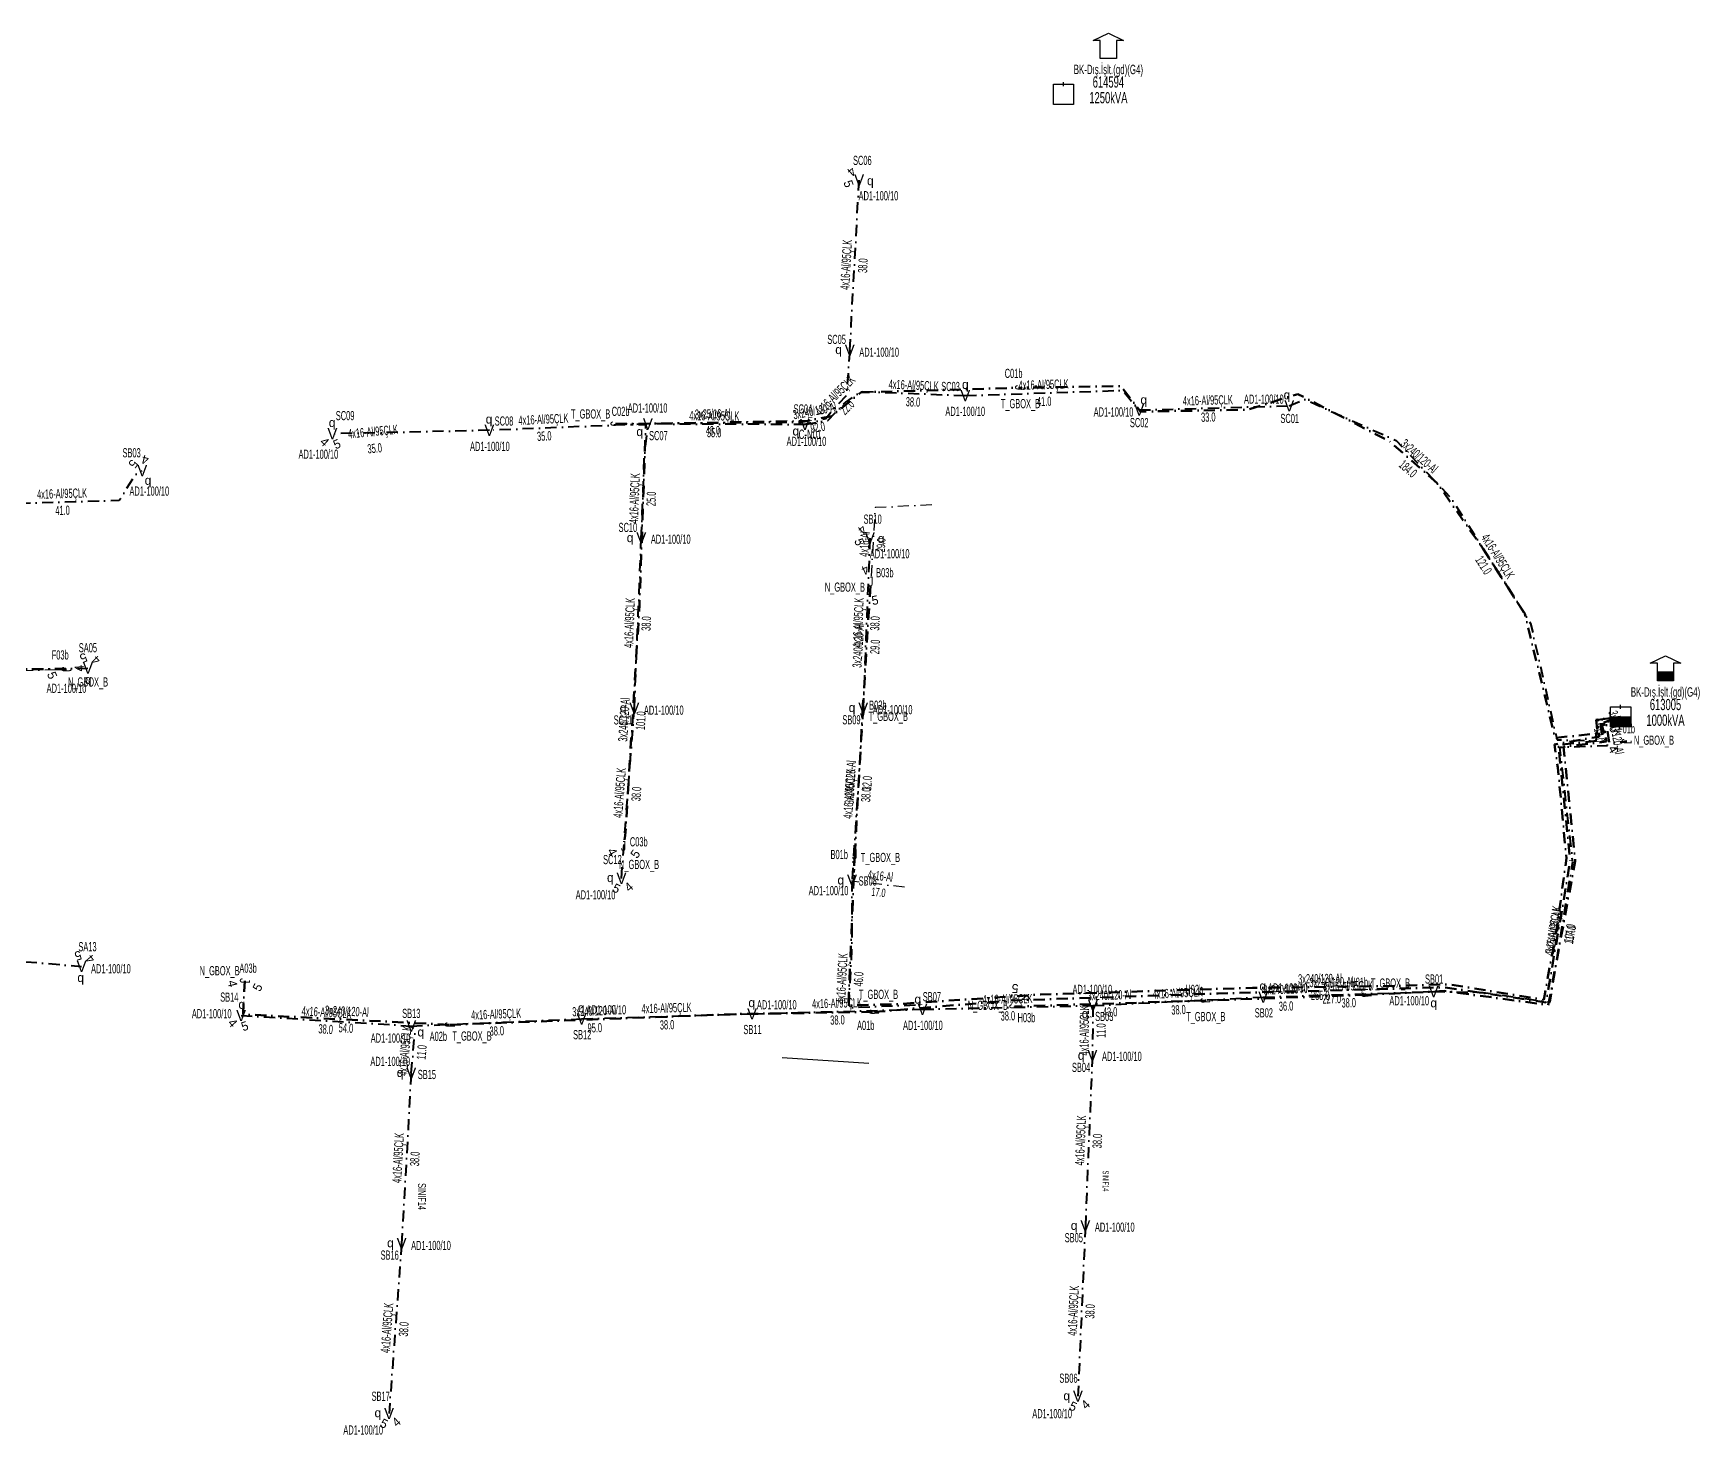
# Model space of a CAD drawing. Header units: millimetres. Extents: x 407682 to 413427, y 4045444 to 4048063.
# Drawn here: x 410298.4 to 410669.8, y 4047201.3 to 4047513.7 of the extents above; entities that cross this region are included whole.
import ezdxf
from ezdxf.enums import TextEntityAlignment as Align

# ---------------------------------------------------------------- set-up
doc = ezdxf.new("R2010")
doc.units = ezdxf.units.MM
doc.linetypes.add('DASHDOT', pattern=[5, 2.5, -1.25, 0, -1.25])
doc.linetypes.add('DASHED2', pattern=[0])
for name, color, linetype, lineweight in [('DIREK_AYD_YENI', 152, 'Continuous', 25), ('DIREK_BOX_YENI', 5, 'Continuous', 25), ('HAT_ABONE_YERALTI_YENI', 30, 'DASHDOT', 30), ('HAT_AYD_YERALTI_YENI', 4, 'DASHDOT', 40), ('HAT_BOX_YERALTI_YENI', 5, 'DASHDOT', 50), ('KULLANICI', 1, 'Continuous', 25), ('NODE_ABONE_YENI', 5, 'Continuous', 25), ('TRAFO_ILERDE', 5, 'DASHED2', 30), ('TRAFO_MEVCUT', 5, 'Continuous', 30)]:
    doc.layers.add(name, color=color, linetype=linetype, lineweight=lineweight)
doc.styles.add('Direk', font='B_CAD')
doc.styles.get("Standard").update_dxf_attribs({"font": 'Arial'})

# ---------------------------------------------------------------- blocks, each defined once
blk = doc.blocks.new('MEV_BINA_KARE')
at = {"layer": 'TRAFO_MEVCUT', "linetype": 'Continuous'}
for p, q in [((-2.25, -2.25), (-2.25, 2.25)), ((-2.25, 2.25), (2.25, 2.25)), ((0, 1.8), (0, 2.7)), ((2.25, 2.25), (2.25, -2.25)), ((2.25, -2.25), (-2.25, -2.25))]:
    blk.add_line(p, q, dxfattribs=at)
blk = doc.blocks.new('MEV_BETKOSK')
at = {"layer": 'TRAFO_MEVCUT', "linetype": 'Continuous'}
for p, q in [((-3.4, 2), (0, 3.6)), ((-1.8, 2), (-3.4, 2)), ((-1.8, -2), (-1.8, 2)), ((0, 3.6), (3.4, 2)), ((3.4, 2), (1.8, 2)), ((1.8, 2), (1.8, -2)), ((1.8, -2), (-1.8, -2))]:
    blk.add_line(p, q, dxfattribs=at)
blk = doc.blocks.new('MEV_BINA_KARE_GUC')
at = {"layer": 'TRAFO_ILERDE'}
blk.add_hatch(color=256, dxfattribs=at).paths.add_polyline_path([(-2.25, 0), (-2.25, -2.25), (2.25, -2.25), (2.25, 0)])
blk.add_line((-2.25, 0), (2.25, 0), dxfattribs=at)
at = {"layer": 'TRAFO_MEVCUT', "linetype": 'Continuous'}
for p, q in [((-2.25, -2.25), (-2.25, 2.25)), ((-2.25, 2.25), (2.25, 2.25)), ((0, 1.8), (0, 2.7)), ((2.25, 2.25), (2.25, -2.25)), ((2.25, -2.25), (-2.25, -2.25))]:
    blk.add_line(p, q, dxfattribs=at)
blk = doc.blocks.new('MEV_BETKOSK_GUC')
at = {"layer": 'TRAFO_ILERDE'}
blk.add_hatch(color=256, dxfattribs=at).paths.add_polyline_path([(-1.8, 0), (-1.8, -2), (1.8, -2), (1.8, 0)])
blk.add_line((-1.8, 0), (1.8, 0), dxfattribs=at)
at = {"layer": 'TRAFO_MEVCUT', "linetype": 'Continuous'}
for p, q in [((-3.4, 2), (0, 3.6)), ((-1.8, 2), (-3.4, 2)), ((-1.8, -2), (-1.8, 2)), ((0, 3.6), (3.4, 2)), ((3.4, 2), (1.8, 2)), ((1.8, 2), (1.8, -2)), ((1.8, -2), (-1.8, -2))]:
    blk.add_line(p, q, dxfattribs=at)

msp = doc.modelspace()

# ---------------------------------------------------------------- linework, layer by layer
at = {"layer": 'HAT_ABONE_YERALTI_YENI', "flags": 128}
for points in [[(410471.527032, 4047427.357098), (410428.169454, 4047426.607282)], [(410498.656957, 4047408.586796), (410486.01919, 4047407.967395), (410485.040771, 4047391.473594)], [(410284.054, 4047363.364), (410283.457068, 4047371.331465), (410305.770695, 4047371.909047)], [(410492.595497, 4047323.388045), (410481.366706, 4047324.626582), (410481.484615, 4047330.629959)]]:
    msp.add_lwpolyline(points, dxfattribs=at)
at = {"layer": 'HAT_AYD_YERALTI_YENI', "flags": 128}
for points in [[(410480.372716, 4047443.021753), (410482.467659, 4047480.963962)], [(410480.372716, 4047443.021753), (410479.618267, 4047432.87861), (410477.187266, 4047430.447608), (410475.007747, 4047427.765124), (410470.391528, 4047426.486803)], [(410470.391528, 4047426.486803), (410475.484583, 4047427.406029), (410479.482516, 4047431.468445), (410482.964587, 4047433.854308), (410506.121793, 4047432.920953)], [(410506.121793, 4047432.920953), (410541.161743, 4047434.09454), (410544.883191, 4047429.716811)], [(410544.883191, 4047429.716811), (410578.330417, 4047430.638915)], [(410578.330417, 4047430.638915), (410581.771597, 4047432.063691), (410602.141712, 4047422.926479), (410614.363873, 4047410.130189), (410632.126948, 4047382.123377), (410638.011648, 4047356.187107), (410646.729722, 4047355.969155), (410647.165626, 4047359.674337), (410652.185, 4047361.317)], [(410435.381165, 4047426.613182), (410400.047398, 4047425.19782)], [(410433.911171, 4047401.168644), (410434.570184, 4047418.802877), (410435.381165, 4047426.613182)], [(410470.391528, 4047426.486803), (410435.381165, 4047426.613182)], [(410400.047398, 4047425.19782), (410365.064147, 4047424.418289)], [(410285.189049, 4047410.04499), (410288.306652, 4047409.17927), (410292.162723, 4047408.843959), (410317.562496, 4047409.598408), (410321.167084, 4047415.298687), (410322.687496, 4047416.198564)], [(410432.365305, 4047363.2001), (410433.911171, 4047401.168644)], [(410484.862182, 4047401.171304), (410483.369359, 4047363.26739)], [(410272.580961, 4047371.72842), (410310.578533, 4047372.158052)], [(410429.492252, 4047325.308867), (410432.365305, 4047363.2001)], [(410483.369359, 4047363.26739), (410480.879, 4047324.87)], [(410610.506098, 4047300.074402), (410621.546934, 4047299.887673), (410636.44246, 4047297.695258), (410641.494767, 4047329.031464), (410638.661393, 4047354.53183), (410649.286545, 4047354.956836), (410648.011527, 4047359.773572), (410652.185, 4047361.317)], [(410480.879, 4047324.87), (410480.793252, 4047309.414453), (410480.122631, 4047296.504997), (410496.301364, 4047297.175618), (410496.58141, 4047296.139255)], [(410271.291, 4047308.828), (410309.162666, 4047305.71009)], [(410572.525965, 4047298.845806), (410610.506098, 4047300.074402)], [(410458.595, 4047295.129), (410496.58141, 4047296.139255)], [(410496.58141, 4047296.139255), (410534.572357, 4047296.968671)], [(410534.572357, 4047296.968671), (410534.453065, 4047285.826558)], [(410534.572357, 4047296.968671), (410572.525965, 4047298.845806)], [(410344.717, 4047294.758), (410382.644589, 4047292.413213)], [(410382.637501, 4047281.867974), (410383.519547, 4047291.589132), (410382.644589, 4047292.413213)], [(410382.644589, 4047292.413213), (410420.612064, 4047293.985083)], [(410420.612064, 4047293.985083), (410458.595, 4047295.129)], [(410534.453065, 4047285.826558), (410532.877892, 4047247.859219)], [(410382.637501, 4047281.867974), (410380.49108, 4047243.928642)], [(410532.877892, 4047247.859219), (410531.222494, 4047209.895293)], [(410380.49108, 4047243.928642), (410377.692037, 4047206.03187)]]:
    msp.add_lwpolyline(points, dxfattribs=at)
at = {"layer": 'HAT_BOX_YERALTI_YENI', "flags": 128}
for points in [[(410428.169454, 4047426.607282), (410469.479619, 4047427.038632), (410476.293883, 4047428.327818), (410482.923978, 4047433.668728), (410518.336902, 4047434.682797)], [(410652.185, 4047361.317), (410646.740013, 4047360.672476), (410646.997944, 4047357.641784), (410637.583456, 4047356.61006), (410630.813992, 4047384.367859), (410621.421358, 4047398.917235), (410611.3368, 4047413.353693), (410600.754431, 4047422.691077), (410580.212186, 4047433.273446), (410569.122257, 4047429.783399), (410545.180246, 4047429.358393), (410540.788517, 4047435.025141), (410518.336902, 4047434.682797)], [(410428.169454, 4047426.607282), (410434.925089, 4047426.413497), (410433.508402, 4047386.310357), (410430.341502, 4047334.838436), (410429.965161, 4047332.545384)], [(410483.239362, 4047362.613976), (410485.040771, 4047391.473594)], [(410305.770695, 4047371.909047), (410233.775921, 4047372.029257), (410224.14245, 4047371.604251), (410219.224909, 4047372.393086)], [(410481.484615, 4047330.629959), (410483.239362, 4047362.613976)], [(410481.484615, 4047330.629959), (410480.194001, 4047299.760997), (410480.026346, 4047296.994686), (410490.169489, 4047297.246168), (410522.862266, 4047299.425687), (410570.150113, 4047300.916752), (410600.263578, 4047301.303649), (410613.998414, 4047301.690546), (410635.0651, 4047298.267411), (410637.991626, 4047314.338508), (410640.101057, 4047329.787135), (410638.18791, 4047350.055384), (410637.443877, 4047355.164406), (410647.364307, 4047356.900481), (410647.116297, 4047360.670244), (410652.185, 4047361.317)], [(410485.760873, 4047295.545189), (410516.267825, 4047298.085884), (410562.473178, 4047299.666847), (410613.000562, 4047301.030378), (410635.521981, 4047297.666234), (410638.829068, 4047316.432219), (410640.933939, 4047329.296867), (410638.29768, 4047355.052257), (410648.103644, 4047356.120611), (410647.645778, 4047360.699271), (410652.185, 4047361.317)], [(410595.499455, 4047299.36474), (410612.85425, 4047300.222553), (410622.812835, 4047298.887111), (410636.063983, 4047297.079676), (410642.088128, 4047329.138675), (410639.484163, 4047354.668931), (410649.027617, 4047355.829621), (410648.447272, 4047360.085486), (410652.185, 4047361.317)], [(410652.185, 4047361.317), (410649.032817, 4047359.687051), (410649.677645, 4047355.470868), (410653.534902, 4047355.864187)], [(410345.564427, 4047302.491754), (410345.151857, 4047295.001681), (410391.222949, 4047292.685351)], [(410595.499455, 4047299.36474), (410559.602132, 4047298.085682)], [(410391.222949, 4047292.685351), (410455.728396, 4047295.089867), (410485.760873, 4047295.545189)], [(410559.602132, 4047298.085682), (410517.077826, 4047296.760225)]]:
    msp.add_lwpolyline(points, dxfattribs=at)
at = {"layer": 'KULLANICI', "flags": 128}
msp.add_lwpolyline([(410465.290721, 4047285.406134), (410484.587981, 4047284.16115)], dxfattribs=at)
msp.add_lwpolyline([(410465.290721, 4047285.406134), (410484.587981, 4047284.16115)], dxfattribs=at)

# ---------------------------------------------------------------- block references
at = {"layer": 'TRAFO_MEVCUT', "linetype": 'Continuous', "lineweight": 20}
for name, p in [('MEV_BETKOSK', (410538.017, 4047510.07)), ('MEV_BETKOSK', (410538.017, 4047510.07)), ('MEV_BINA_KARE', (410528.017, 4047500.07)), ('MEV_BINA_KARE', (410528.017, 4047500.07)), ('MEV_BETKOSK_GUC', (410662.185, 4047371.317)), ('MEV_BETKOSK_GUC', (410662.185, 4047371.317)), ('MEV_BINA_KARE_GUC', (410652.185, 4047361.317)), ('MEV_BINA_KARE_GUC', (410652.185, 4047361.317))]:
    msp.add_blockref(name, p, dxfattribs=at)

# ---------------------------------------------------------------- texts
at = {"layer": 'DIREK_AYD_YENI', "width": 0.53}
for s, p in [('SC06', (410483.175527, 4047485.349158)), ('AD1-100/10', (410486.761616, 4047477.465984)), ('SC05', (410477.440296, 4047445.447162)), ('AD1-100/10', (410486.922071, 4047442.597413)), ('SC03', (410502.834962, 4047434.951183)), ('AD1-100/10', (410572.657179, 4047432.132189)), ('SC09', (410367.895674, 4047428.465122)), ('AD1-100/10', (410435.316405, 4047430.168493)), ('SC04', (410469.926463, 4047429.955768)), ('AD1-100/10', (410506.109852, 4047429.410532)), ('AD1-100/10', (410539.155519, 4047429.281779)), ('SC08', (410403.314519, 4047427.257006)), ('SC02', (410544.889126, 4047426.906935)), ('SC01', (410578.435726, 4047427.829039)), ('AD1-100/10', (410400.15941, 4047421.603942)), ('SC07', (410437.720059, 4047424.00942)), ('AD1-100/10', (410470.720736, 4047422.733042)), ('SB03', (410320.316933, 4047420.177352)), ('AD1-100/10', (410361.941423, 4047419.858413)), ('AD1-100/10', (410324.26143, 4047411.638688)), ('SC10', (410430.920577, 4047403.534796)), ('SB10', (410485.475302, 4047405.3815)), ('AD1-100/10', (410440.473344, 4047400.912438)), ('AD1-100/10', (410489.264681, 4047397.686514)), ('SA05', (410310.574887, 4047376.718248)), ('AD1-100/10', (410305.797443, 4047367.691636)), ('AD1-100/10', (410438.918512, 4047362.818368)), ('AD1-100/10', (410489.925813, 4047362.925716)), ('SC11', (410429.842474, 4047360.641297)), ('SB09', (410480.747293, 4047360.668115)), ('SC12', (410427.471199, 4047329.512537)), ('SB08', (410484.376837, 4047324.746974)), ('AD1-100/10', (410423.714462, 4047321.66402)), ('AD1-100/10', (410475.643166, 4047322.593765)), ('SA13', (410310.479394, 4047310.096565)), ('AD1-100/10', (410315.699709, 4047305.171906)), ('SB01', (410610.611408, 4047302.884598)), ('SB14', (410342.090043, 4047298.853071)), ('SB07', (410498.678678, 4047298.941301)), ('AD1-100/10', (410534.443807, 4047300.575705)), ('AD1-100/10', (410578.013677, 4047300.907758)), ('AD1-100/10', (410338.165846, 4047295.16301)), ('SB13', (410382.645012, 4047295.224689)), ('AD1-100/10', (410426.110016, 4047296.032207)), ('AD1-100/10', (410464.108295, 4047297.153271)), ('SB03', (410537.094668, 4047294.542162)), ('SB02', (410572.668997, 4047295.34873)), ('AD1-100/10', (410605.069595, 4047298.04793)), ('SB11', (410458.694205, 4047291.630406)), ('AD1-100/10', (410496.66793, 4047292.566)), ('AD1-100/10', (410378.032929, 4047289.722215)), ('SB12', (410420.737135, 4047290.487319)), ('AD1-100/10', (410377.951738, 4047284.528516)), ('AD1-100/10', (410541.019297, 4047285.65524)), ('SB15', (410386.128051, 4047281.610952)), ('SB04', (410531.91973, 4047283.185638)), ('AD1-100/10', (410539.438692, 4047247.580083)), ('AD1-100/10', (410387.040173, 4047243.501559)), ('SB05', (410530.305897, 4047245.230955)), ('SB16', (410377.834323, 4047241.350283)), ('SB06', (410529.121349, 4047213.913842)), ('SB17', (410375.826702, 4047209.890985)), ('AD1-100/10', (410525.477997, 4047206.01869)), ('AD1-100/10', (410371.926243, 4047202.378711))]:
    msp.add_text(s, height=2.05, dxfattribs=at).set_placement(p, align=Align.MIDDLE_CENTER)
at = {"layer": 'DIREK_AYD_YENI', "color": 32, "style": 'Direk'}
for s, rotation, p in [('4', 221.839678, (410480.800038, 4047482.826498)), ('5', 289.339677, (410480.108729, 4047480.136042)), ('4', 316.27651, (410363.3362, 4047422.611579)), ('5', 383.77651, (410366.072072, 4047422.130476)), ('5', 233.119747, (410320.687768, 4047417.698925)), ('4', 165.619747, (410323.308387, 4047418.620236)), ('4', 222.744607, (410483.165353, 4047403.00727)), ('5', 290.244606, (410482.516622, 4047400.306232)), ('5', 203.147807, (410309.595771, 4047374.456787)), ('4', 135.647807, (410312.3262, 4047373.945693)), ('5', 333.163922, (410428.363654, 4047323.078112)), ('4', 400.663921, (410431.121305, 4047323.412505)), ('5', 197.79355, (410308.398695, 4047308.090499)), ('4', 130.293551, (410311.069518, 4047307.32685)), ('4', 311.462322, (410342.843522, 4047293.102682)), ('5', 378.962321, (410345.529366, 4047292.393669)), ('5', 335.00323, (410530.166076, 4047207.629464)), ('4', 402.503229, (410532.911573, 4047208.052195)), ('5', 333.275826, (410376.567798, 4047203.798915)), ('4', 400.775825, (410379.32479, 4047204.138693))]:
    msp.add_text(s, height=2, rotation=rotation, dxfattribs=at).set_placement(p, align=Align.MIDDLE_CENTER)
at = {"layer": 'DIREK_AYD_YENI', "style": 'Direk'}
for p in [(410482.467659, 4047480.963962), (410480.372716, 4047443.021753), (410506.121793, 4047432.920953), (410544.883191, 4047429.716811), (410578.330417, 4047430.638915), (410365.064147, 4047424.418289), (410400.047398, 4047425.19782), (410435.381165, 4047426.613182), (410470.391528, 4047426.486803), (410322.687496, 4047416.198564), (410433.911171, 4047401.168644), (410484.862182, 4047401.171304), (410310.578533, 4047372.158052), (410432.365305, 4047363.2001), (410483.369359, 4047363.26739), (410429.492252, 4047325.308867), (410480.879, 4047324.87), (410309.162666, 4047305.71009), (410572.525965, 4047298.845806), (410610.506098, 4047300.074402), (410344.717, 4047294.758), (410458.595, 4047295.129), (410496.58141, 4047296.139255), (410534.572357, 4047296.968671), (410382.644589, 4047292.413213), (410420.612064, 4047293.985083), (410534.453065, 4047285.826558), (410382.637501, 4047281.867974), (410532.877892, 4047247.859219), (410380.49108, 4047243.928642), (410531.222494, 4047209.895293), (410377.692037, 4047206.03187)]:
    msp.add_text('V', height=2.5, dxfattribs=at).set_placement(p, align=Align.MIDDLE_CENTER)
at = {"layer": 'DIREK_AYD_YENI', "color": 4, "style": 'Direk'}
for p in [(410484.963857, 4047480.826137), (410477.877947, 4047443.183392), (410506.130297, 4047435.420938), (410577.809132, 4047433.083964), (410545.901097, 4047432.000201), (410365.008453, 4047426.917668), (410399.969517, 4047427.696606), (410468.356246, 4047425.036352), (410433.558233, 4047424.903673), (410323.960842, 4047414.047148), (410431.413074, 4047401.266176), (410487.360245, 4047401.07292), (410310.606798, 4047369.658212), (410429.869536, 4047363.345481), (410480.872746, 4047363.397494), (410426.999408, 4047325.497883), (410478.380545, 4047324.957875), (410308.957539, 4047303.218519), (410572.423799, 4047301.343718), (410344.871262, 4047297.253236), (410420.522728, 4047296.483487), (410458.524139, 4047297.627996), (410495.53787, 4047298.412359), (410532.814448, 4047295.192416), (410610.525381, 4047297.574477), (410384.767689, 4047291.094511), (410531.953916, 4047285.891763), (410380.144251, 4047282.05156), (410530.380151, 4047247.965488), (410377.996379, 4047244.091328), (410528.724867, 4047210.004201), (410375.198829, 4047206.216017)]:
    msp.add_text('q', height=2, dxfattribs=at).set_placement(p, align=Align.MIDDLE_CENTER)
at = {"layer": 'DIREK_BOX_YENI', "width": 0.53}
for s, p in [('C01b', (410516.890112, 4047437.86977)), ('T_GBOX_B', (410422.613354, 4047428.838414)), ('C02b', (410429.298517, 4047429.417478)), ('T_GBOX_B', (410518.414727, 4047431.135759)), ('B03b', (410488.194978, 4047393.448282)), ('N_GBOX_B', (410479.289123, 4047390.235947)), ('F03b', (410304.396598, 4047375.128031)), ('N_GBOX_B', (410310.598182, 4047369.097131)), ('T_GBOX_B', (410488.956122, 4047361.423197)), ('B02b', (410486.633356, 4047363.920219)), ('F01b', (410653.503869, 4047358.674382)), ('N_GBOX_B', (410659.610878, 4047356.12342)), ('C03b', (410433.340915, 4047333.469659)), ('N_GBOX_B', (410433.418884, 4047328.421344)), ('B01b', (410478.024569, 4047330.643397)), ('T_GBOX_B', (410487.206182, 4047329.984083)), ('N_GBOX_B', (410339.929981, 4047304.738294)), ('A03b', (410346.269143, 4047305.303229)), ('H01b', (410593.911223, 4047302.174936)), ('T_GBOX_B', (410600.886442, 4047301.988073)), ('T_GBOX_B', (410486.780037, 4047299.46588)), ('H02b', (410557.153345, 4047300.58637)), ('N_GBOX_B', (410511.142255, 4047297.026754)), ('T_GBOX_B', (410559.721363, 4047294.515906)), ('A01b', (410483.933102, 4047292.560352)), ('H03b', (410519.752507, 4047294.278237)), ('A02b', (410388.679691, 4047290.113118)), ('T_GBOX_B', (410396.184476, 4047290.181116))]:
    msp.add_text(s, height=2.05, dxfattribs=at).set_placement(p, align=Align.MIDDLE_CENTER)
at = {"layer": 'DIREK_BOX_YENI', "style": 'Direk', "width": 0.8}
for rotation, p in [(268.451842, (410518.336902, 4047434.682797)), (270.68206, (410428.169454, 4047426.607282)), (271.316912, (410305.770695, 4047371.909047)), (269.934666, (410653.534902, 4047355.864187)), (270, (410345.564427, 4047302.491754)), (275.792796, (410595.499455, 4047299.36474)), (271.169139, (410485.760873, 4047295.545189)), (272.602562, (410517.077826, 4047296.760225)), (273.468229, (410559.602132, 4047298.085682)), (271.406192, (410391.222949, 4047292.685351))]:
    msp.add_text('J', height=2.25, rotation=rotation, dxfattribs=at).set_placement(p, align=Align.MIDDLE_CENTER)
at = {"layer": 'DIREK_BOX_YENI', "color": 32, "style": 'Direk'}
for s, rotation, p in [('4', 204.794357, (410483.842975, 4047394.059806)), ('5', 370.722, (410486.004224, 4047387.320929)), ('5', 291.589939, (410302.621448, 4047370.577878)), ('4', 94.832021, (410308.649728, 4047372.145936)), ('5', 228.57039, (410650.678428, 4047358.243284)), ('4', 300.976106, (410650.538133, 4047354.122203)), ('4', 297.088773, (410427.453719, 4047331.260415)), ('5', 414.867636, (410432.567901, 4047330.766617)), ('4', 282.836399, (410342.809004, 4047301.865205)), ('5', 421.950825, (410348.376289, 4047301.034914)), ('5', 176.260219, (410517.214557, 4047300.77103)), ('4', 126.349103, (410519.68821, 4047298.678144))]:
    msp.add_text(s, height=2, rotation=rotation, dxfattribs=at).set_placement(p, align=Align.MIDDLE_CENTER)
at = {"layer": 'DIREK_BOX_YENI', "style": 'Direk', "width": 0.8}
for p in [(410485.040771, 4047391.473594), (410483.239362, 4047362.613976), (410429.965161, 4047332.545384), (410481.484615, 4047330.629959)]:
    msp.add_text('J', height=2.25, dxfattribs=at).set_placement(p, align=Align.MIDDLE_CENTER)
at = {"layer": 'HAT_ABONE_YERALTI_YENI', "lineweight": 30, "width": 0.53}
for s, rotation, p in [('3x25/16-Al', 360.990761, (410449.833546, 4047427.832063)), ('4x16-Al', 446.605168, (410484.681472, 4047399.770828)), ('4x16-Al', 353.705712, (410487.074291, 4047324.852189))]:
    msp.add_text(s, height=2.05, rotation=rotation, dxfattribs=at).set_placement(p, align=Align.CENTER)
for s, rotation, p in [('43.0', 360.990761, (410449.862941, 4047426.132317)), ('29.0', 446.605168, (410486.378489, 4047399.67016)), ('17.0', 353.705712, (410486.887911, 4047323.162437))]:
    msp.add_text(s, height=1.9, rotation=rotation, dxfattribs=at).set_placement(p, align=Align.TOP_CENTER)
at = {"layer": 'HAT_AYD_YERALTI_YENI', "lineweight": 30, "width": 0.53}
for rotation, p in [(86.839676, (410480.57148, 4047462.039718)), (405, (410477.801725, 4047432.26415)), (357.691932, (410494.577421, 4047434.236941)), (1.91828, (410523.613315, 4047434.35727)), (1.541219, (410560.205686, 4047430.864972)), (359.518057, (410450.17309, 4047427.384091)), (365.50433, (410374.216524, 4047423.892842)), (362.752277, (410412.147715, 4047426.630618)), (87.859779, (410433.39127, 4047410.017504)), (1.701355, (410304.837373, 4047410.070809)), (302.384556, (410623.963212, 4047396.582042)), (87.668527, (410432.288942, 4047382.21895)), (447.744605, (410483.266429, 4047382.252798)), (85.66392, (410430.081212, 4047344.318749)), (446.288512, (410481.275753, 4047344.123736)), (80.841073, (410638.12945, 4047313.498659)), (447.026269, (410479.609086, 4047303.003821)), (1.25068, (410515.55833, 4047297.40376)), (2.831466, (410553.507172, 4047298.756201)), (1.85278, (410591.48855, 4047300.30966)), (356.462321, (410363.733243, 4047294.433987)), (2.370717, (410401.593166, 4047294.048421)), (1.725778, (410439.577848, 4047295.406901)), (1.522687, (410477.565532, 4047296.484072)), (449.386595, (410533.66276, 4047291.406714)), (84.81548, (410382.232002, 4047286.805362)), (447.624298, (410532.816209, 4047266.878123)), (446.761938, (410380.715647, 4047262.94632)), (447.503228, (410531.201, 4047228.914285)), (445.775824, (410378.243868, 4047225.042866))]:
    msp.add_text('4x16-Al/95ÇLK', height=2.05, rotation=rotation, dxfattribs=at).set_placement(p, align=Align.CENTER)
for s, rotation, p in [('38.0', 86.839676, (410482.268895, 4047461.945997)), ('22.0', 405, (410479.003807, 4047431.062068)), ('38.0', 357.691932, (410494.508958, 4047432.53832)), ('41.0', 1.91828, (410523.670221, 4047432.658223)), ('35.0', 359.518057, (410450.158791, 4047425.684151)), ('33.0', 1.541219, (410560.251409, 4047429.165587)), ('35.0', 365.50433, (410374.37959, 4047422.200681)), ('35.0', 362.752277, (410412.229345, 4047424.932579)), ('25.0', 87.859779, (410435.090085, 4047409.954017)), ('41.0', 1.701355, (410304.887846, 4047408.371558)), ('121.0', 302.384556, (410622.527609, 4047395.671524)), ('38.0', 87.668527, (410433.987534, 4047382.149793)), ('38.0', 447.744605, (410484.965112, 4047382.185896)), ('38.0', 85.66392, (410431.776346, 4047344.190218)), ('38.0', 446.288512, (410482.972188, 4047344.013691)), ('104.0', 80.841073, (410639.807776, 4047313.228064)), ('46.0', 447.026269, (410481.306797, 4047302.915629)), ('38.0', 1.25068, (410515.595436, 4047295.704165)), ('38.0', 2.831466, (410553.591149, 4047297.058276)), ('38.0', 1.85278, (410591.543513, 4047298.610549)), ('38.0', 356.462321, (410363.628345, 4047292.737226)), ('38.0', 2.370717, (410401.663487, 4047292.349876)), ('38.0', 1.725778, (410439.629045, 4047293.707672)), ('38.0', 1.522687, (410477.610706, 4047294.784672)), ('11.0', 449.386595, (410535.362662, 4047291.388515)), ('11.0', 84.81548, (410383.925047, 4047286.651744)), ('38.0', 447.624298, (410534.514748, 4047266.807654)), ('38.0', 446.761938, (410382.412933, 4047262.850296)), ('38.0', 447.503228, (410532.899386, 4047228.840228)), ('38.0', 445.775824, (410379.93925, 4047224.917646))]:
    msp.add_text(s, height=2.05, rotation=rotation, dxfattribs=at).set_placement(p, align=Align.TOP_CENTER)
at = {"layer": 'HAT_BOX_YERALTI_YENI', "lineweight": 30, "width": 0.53}
for rotation, p in [(10.713123, (410472.728743, 4047428.51841)), (318.576334, (410606.607994, 4047418.659748)), (86.42825, (410483.291718, 4047377.096739)), (446.479216, (410431.076556, 4047360.626596)), (278.695503, (410650.195461, 4047357.707465)), (86.859716, (410481.513265, 4047346.668531)), (79.357759, (410638.240676, 4047313.26615)), (0.736094, (410585.195926, 4047301.96013)), (1.545808, (410587.71394, 4047301.198303)), (361.785296, (410538.313498, 4047298.272541)), (362.040644, (410577.520526, 4047299.574672)), (357.121747, (410368.230085, 4047294.692444)), (2.134779, (410423.44401, 4047294.737019))]:
    msp.add_text('3x240/120-Al', height=2.05, rotation=rotation, dxfattribs=at).set_placement(p, align=Align.CENTER)
for s, rotation, p in [('92.0', 10.713123, (410473.044759, 4047426.84804)), ('184.0', 318.576334, (410605.483237, 4047417.385023)), ('29.0', 86.42825, (410484.988415, 4047376.990831)), ('101.0', 446.479216, (410432.773348, 4047360.522198)), ('12.0', 278.695503, (410648.515001, 4047357.450454)), ('32.0', 86.859716, (410483.210713, 4047346.575403)), ('117.0', 79.357759, (410639.911435, 4047312.952201)), ('265.0', 0.736094, (410585.217766, 4047300.260271)), ('227.0', 1.545808, (410587.7598, 4047299.498922)), ('43.0', 361.785296, (410538.36646, 4047296.573366)), ('36.0', 362.040644, (410577.581061, 4047297.87575)), ('54.0', 357.121747, (410368.144721, 4047292.994588)), ('95.0', 2.134779, (410423.507335, 4047293.038199))]:
    msp.add_text(s, height=2.05, rotation=rotation, dxfattribs=at).set_placement(p, align=Align.TOP_CENTER)
at = {"layer": 'KULLANICI', "width": 0.53}
for height, p in [(1.3679, (410537.4204, 4047257.8693)), (1.3679, (410537.4204, 4047257.8693)), (1.7604, (410385.0267, 4047254.3972)), (1.7604, (410385.0267, 4047254.3972))]:
    msp.add_text('SINIF14', height=height, rotation=270, dxfattribs=at).set_placement(p, align=Align.MIDDLE_CENTER)
at = {"layer": 'NODE_ABONE_YENI', "style": 'Direk'}
msp.add_text('E', height=1.4, dxfattribs=at).set_placement((410471.527032, 4047427.357098), align=Align.MIDDLE_CENTER)
at = {"layer": 'NODE_ABONE_YENI', "width": 0.6}
msp.add_text('C-N01', height=2.1, dxfattribs=at).set_placement((410471.527032, 4047425.357098), align=Align.TOP_CENTER)
at = {"layer": 'TRAFO_MEVCUT', "linetype": 'Continuous', "width": 0.6}
for s, height, p in [('BK-Dış.İşlt.(gd)(G4)', 2.1, (410538.017, 4047504.57)), ('BK-Dış.İşlt.(gd)(G4)', 2.1, (410538.017, 4047504.57)), ('614594', 2.5, (410538.017, 4047501.57)), ('614594', 2.5, (410538.017, 4047501.57)), ('1250kVA', 2.5, (410538.017, 4047498.07)), ('1250kVA', 2.5, (410538.017, 4047498.07)), ('BK-Dış.İşlt.(gd)(G4)', 2.1, (410662.185, 4047365.817)), ('BK-Dış.İşlt.(gd)(G4)', 2.1, (410662.185, 4047365.817)), ('613005', 2.5, (410662.185, 4047362.817)), ('613005', 2.5, (410662.185, 4047362.817)), ('1000kVA', 2.5, (410662.185, 4047359.317)), ('1000kVA', 2.5, (410662.185, 4047359.317))]:
    msp.add_text(s, height=height, dxfattribs=at).set_placement(p, align=Align.CENTER)

doc.saveas('drawing.dxf')
